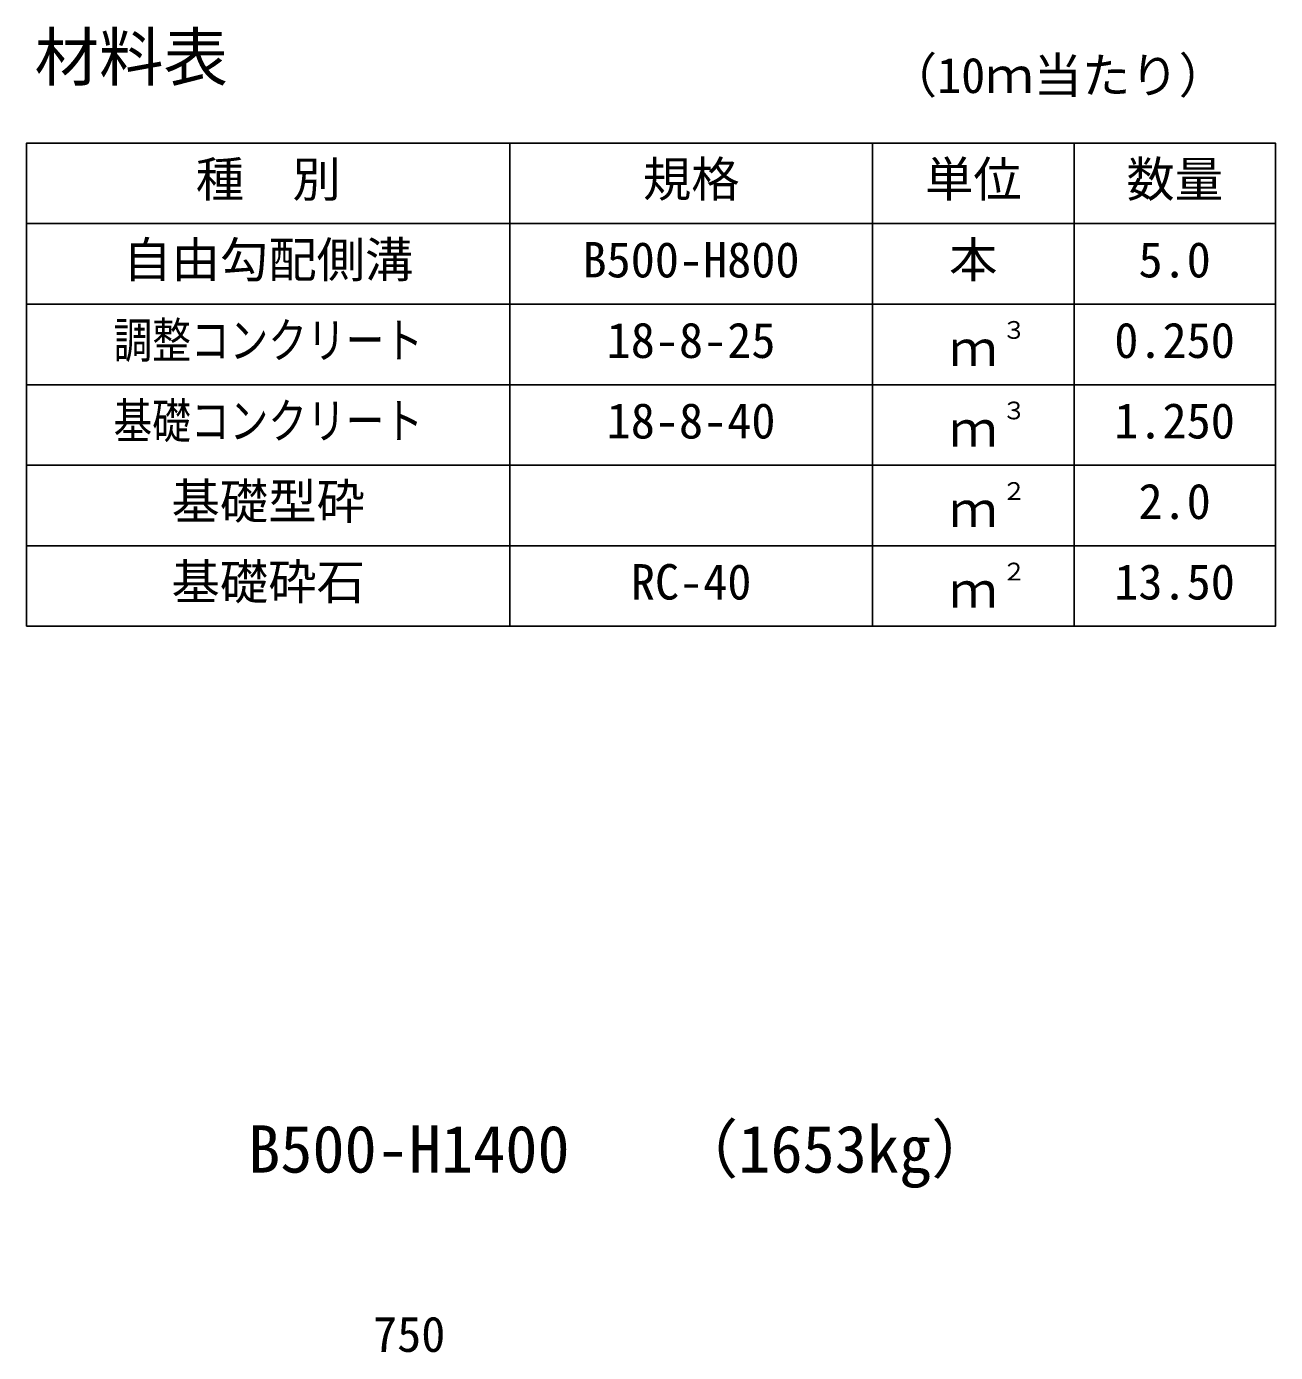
# Model space of a CAD drawing. Units: millimetres, scale not verified. Extents: x -16800 to 16800, y -5940 to 5940.
# Drawn here: x 11275 to 12825, y 315 to 1961 of the extents above; entities that cross this region are included whole.
import ezdxf
from ezdxf.enums import TextEntityAlignment as Align

# ---------------------------------------------------------------- set-up
doc = ezdxf.new("R2010")
doc.units = ezdxf.units.MM
doc.header["$LTSCALE"] = 20
for name, color, linetype, lineweight in [('0-0_DIM', 7, 'Continuous', 25), ('0-3_HYO', 3, 'Continuous', 25), ('0-4_HYO2', 4, 'Continuous', 25), ('0-6_TXT', 7, 'Continuous', 25)]:
    doc.layers.add(name, color=color, linetype=linetype, lineweight=lineweight)
doc.styles.add('ＭＳ ゴシック', font='')
doc.styles.get('ＭＳ ゴシック').set_extended_font_data('MS Gothic')

msp = doc.modelspace()

# ---------------------------------------------------------------- linework, layer by layer
at = {"layer": '0-3_HYO'}
for p, q in [((11875, 1816.69), (11875, 1216.69)), ((12325, 1816.69), (12325, 1216.69)), ((12575, 1816.69), (12575, 1216.69)), ((11275, 1716.69), (12825, 1716.69))]:
    msp.add_line(p, q, dxfattribs=at)
msp.add_lwpolyline([(11275, 1216.69), (12825, 1216.69), (12825, 1816.69), (11275, 1816.69)], close=True, dxfattribs=at)
at = {"layer": '0-4_HYO2'}
for p, q in [((11275, 1616.69), (12825, 1616.69)), ((11275, 1516.69), (12825, 1516.69)), ((11275, 1416.69), (12825, 1416.69)), ((11275, 1316.69), (12825, 1316.69))]:
    msp.add_line(p, q, dxfattribs=at)

# ---------------------------------------------------------------- texts
at = {"layer": '0-0_DIM', "style": 'ＭＳ ゴシック'}
msp.add_text('750', height=43.99, dxfattribs=at).set_placement((11705, 302.39), align=Align.BOTTOM_LEFT)
at = {"layer": '0-6_TXT', "style": 'ＭＳ ゴシック'}
for s, height, p in [('材料表', 58.65, (11285, 1876.69)), ('（10ｍ当たり）', 43.99, (12345, 1865.69)), ('種\u3000別', 43.99, (11485, 1736.69)), ('規格', 43.99, (12040, 1736.69)), ('単位', 43.99, (12390, 1736.69)), ('数量', 43.99, (12640, 1736.69)), ('自由勾配側溝', 43.99, (11395, 1636.69)), ('本', 43.99, (12420, 1636.69)), ('B500-H800', 43.99, (11965, 1636.69)), ('5.0', 43.99, (12655, 1636.69)), ('18-8-25', 43.99, (11995, 1536.69)), ('３', 21.99, (12485.54, 1567.05)), ('0.250', 43.99, (12625, 1536.69)), ('ｍ', 43.99, (12420, 1526.69)), ('18-8-40', 43.99, (11995, 1436.69)), ('３', 21.99, (12485.54, 1467.05)), ('1.250', 43.99, (12625, 1436.69)), ('ｍ', 43.99, (12420, 1426.69)), ('基礎型砕', 43.99, (11455, 1336.69)), ('２', 21.99, (12485.54, 1367.05)), ('2.0', 43.99, (12655, 1336.69)), ('ｍ', 43.99, (12420, 1326.69)), ('基礎砕石', 43.99, (11455, 1236.69)), ('RC-40', 43.99, (12025, 1236.69)), ('２', 21.99, (12485.54, 1267.05)), ('13.50', 43.99, (12625, 1236.69)), ('ｍ', 43.99, (12420, 1226.69)), ('B500-H1400', 58.65, (11550, 520.65)), ('（1653kg）', 58.65, (12078.37, 520.65))]:
    msp.add_text(s, height=height, dxfattribs=at).set_placement(p, align=Align.BOTTOM_LEFT)
at = {"layer": '0-6_TXT', "style": 'ＭＳ ゴシック', "width": 0.8}
for s, p in [('調整コンクリート', (11383, 1536.69)), ('基礎コンクリート', (11383, 1436.69))]:
    msp.add_text(s, height=43.99, dxfattribs=at).set_placement(p, align=Align.BOTTOM_LEFT)

doc.saveas('drawing.dxf')
